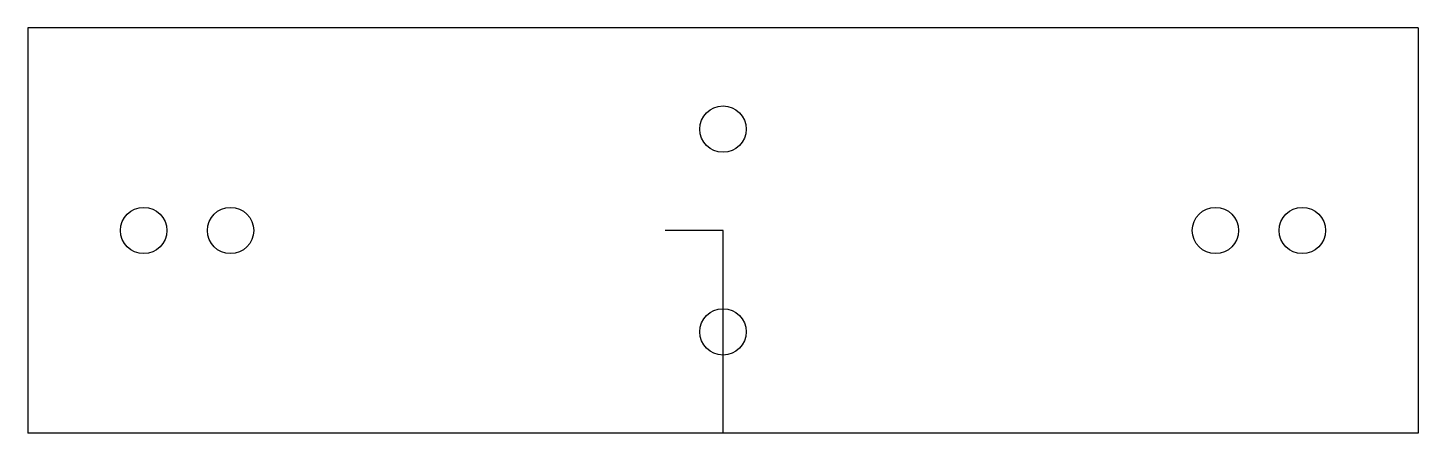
# Model space of a CAD drawing. Extents: x -120 to 120, y -35 to 35.
import ezdxf

# ---------------------------------------------------------------- set-up
doc = ezdxf.new("R2010")
doc.units = 0
doc.layers.add('MODELSKETCH_VISIBLE', color=7, linetype='CONTINUOUS')

msp = doc.modelspace()

# ---------------------------------------------------------------- linework, layer by layer
at = {"layer": 'MODELSKETCH_VISIBLE'}
for p, q in [((120, 35), (-120, 35)), ((-120, 35), (-120, -35)), ((120, 35), (120, -35)), ((0, 0), (-10, 0)), ((0, -35), (0, 0)), ((120, -35), (-120, -35))]:
    msp.add_line(p, q, dxfattribs=at)
for centre in [(0, 17.5), (-100, 0), (-85, 0), (85, 0), (100, 0), (0, -17.5)]:
    msp.add_circle(centre, 4, dxfattribs=at)

doc.saveas('drawing.dxf')
